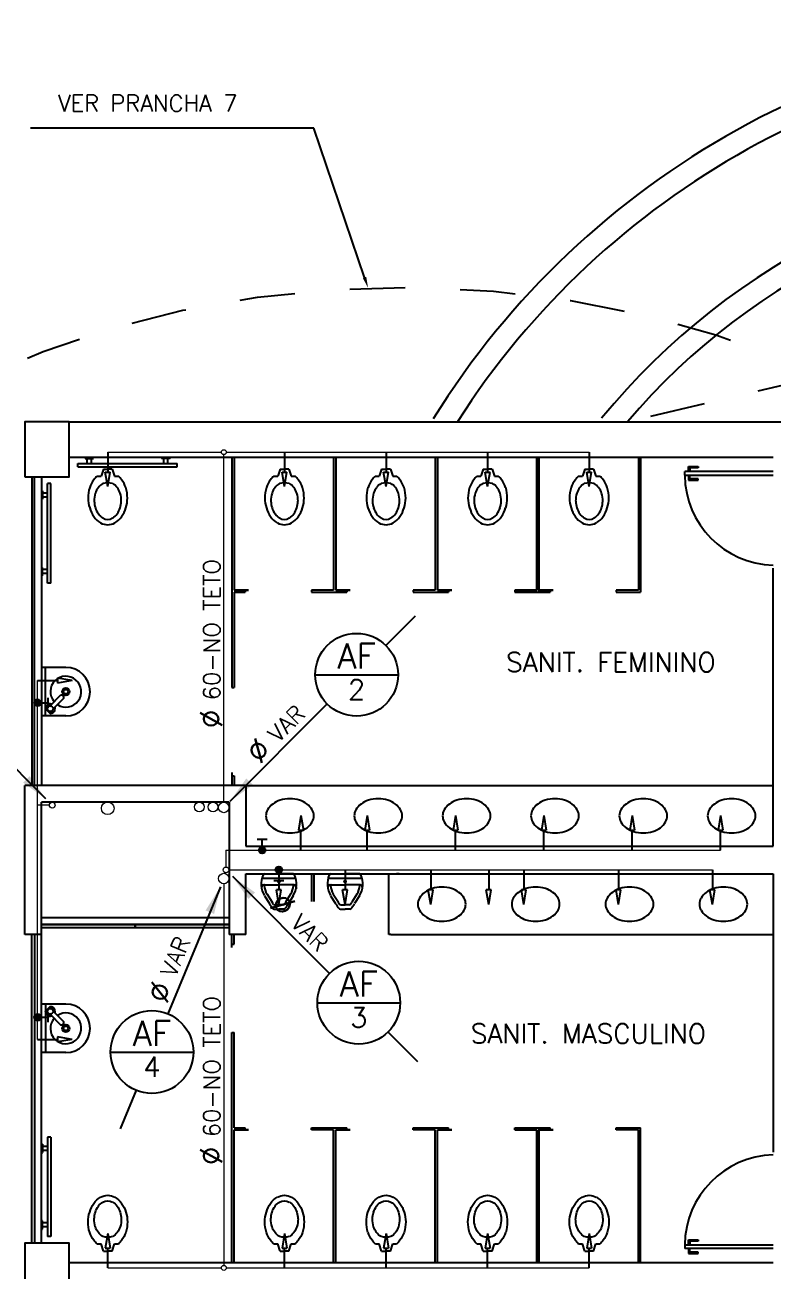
# Model space of a CAD drawing. Header units: millimetres. Extents: x -2485 to 3289, y -257 to 1952.
# Drawn here: x -0.353 to 1.002, y 36.777 to 39.034 of the extents above; entities that cross this region are included whole.
import ezdxf
from ezdxf.enums import TextEntityAlignment as Align

# ---------------------------------------------------------------- set-up
doc = ezdxf.new("R2010")
doc.units = ezdxf.units.MM
doc.header["$LTSCALE"] = 0.3
for name, pattern in [('CONTINUO', [0]), ('HIDDEN2', [0.1875, 0.125, -0.0625]), ('T-5CM', [0.1, 0.05, -0.05])]:
    doc.linetypes.add(name, pattern=pattern)
for name, color, linetype in [('AF', 4, 'Continuous'), ('PAREDE', 7, 'CONTINUO'), ('PILAR', 2, 'Continuous'), ('PROJEÇÃO', 11, 'HIDDEN2'), ('SAN', 11, 'Continuous'), ('TEX', 11, 'Continuous'), ('TEXTO', 3, 'Continuous')]:
    doc.layers.add(name, color=color, linetype=linetype)
doc.layers.add('PROJETO ÁGUA', color=140, linetype='Continuous', lineweight=15)
doc.layers.add('prumada', color=9, linetype='Continuous', lineweight=15)
doc.styles.add('ROMANS', font='romans.shx', dxfattribs={"height": 0.03})

# ---------------------------------------------------------------- blocks, each defined once
blk = doc.blocks.new('vs')
at = {"layer": 'SAN'}
for p, q in [((0.103, 0.04), (0.167, 0.061)), ((0.103, 0.04), (0.103, 0)), ((0.103, -0.04), (0.103, 0)), ((0.167, 0.061), (0.167, 0.096)), ((0.103, -0.04), (0.167, -0.061)), ((0.167, -0.096), (0.167, -0.061))]:
    blk.add_line(p, q, dxfattribs=at)
for centre, radius, start, end in [((0.314, -0.036), 0.198, 124.9644, 138.1402), ((0.338, -0.042), 0.216, 108.2402, 129.1699), ((0.367, -0.158), 0.336, 90.0033, 106.7766), ((0.395, -0.128), 0.251, 90, 106.6532), ((0.367, -0.102), 0.28, 71.601, 89.9864), ((0.395, -0.051), 0.173, 69.9171, 89.9758), ((0.381, -0.094), 0.268, 55.0356, 73.8462), ((0.421, -0.036), 0.198, 30.64, 55.0356), ((0.38, 0), 0.152, 163.0933, 196.9067), ((0.351, -0.025), 0.136, 125.8349, 149.1749), ((0.373, -0.045), 0.165, 107.7554, 128.0493), ((0.401, -0.065), 0.185, 54.1651, 73.3468), ((0.43, -0.025), 0.136, 30.8251, 54.1651), ((0.477, 0), 0.0821, 327.4372, 32.5628), ((0.482, 0), 0.126, 0, 30.64), ((0.482, 0), 0.126, 329.36, 0), ((0.314, 0.036), 0.198, 221.8598, 235.0356), ((0.351, 0.025), 0.136, 210.8251, 234.1651), ((0.373, 0.045), 0.165, 231.9507, 252.2446), ((0.395, 0.128), 0.251, 253.3468, 270), ((0.395, 0.051), 0.173, 270.0242, 290.0829), ((0.401, 0.065), 0.185, 286.6532, 305.8349), ((0.43, 0.025), 0.136, 305.8349, 329.1749), ((0.421, 0.036), 0.198, 304.9644, 329.36), ((0.338, 0.042), 0.216, 230.8301, 251.7598), ((0.367, 0.158), 0.336, 253.2234, 269.9967), ((0.367, 0.102), 0.28, 270.0136, 288.399), ((0.381, 0.094), 0.268, 286.1538, 304.9644)]:
    blk.add_arc(centre, radius, start, end, dxfattribs=at)
blk = doc.blocks.new('lv-eo')
at = {"layer": 'SAN'}
for centre, radius, start, end in [((0.349, 0.022), 0.225, 143.5673, 162.999), ((0.304, 0.055), 0.169, 119.2992, 143.5673), ((0.275, 0.106), 0.111, 90, 119.2992), ((0.275, 0.106), 0.111, 60.7008, 90), ((0.246, 0.055), 0.169, 36.4327, 60.7008), ((0.201, 0.022), 0.225, 17.001, 36.4327), ((0.42, 0), 0.3, 162.999, 180), ((0.13, 0), 0.3, 360, 17.001), ((0.42, 0), 0.3, 180, 197.001), ((0.349, -0.022), 0.225, 197.001, 216.4327), ((0.201, -0.022), 0.225, 323.5673, 342.999), ((0.13, 0), 0.3, 342.999, 0), ((0.304, -0.055), 0.169, 216.4327, 240.7008), ((0.275, -0.106), 0.111, 240.7008, 270), ((0.275, -0.106), 0.111, 270, 299.2992), ((0.246, -0.055), 0.169, 299.2992, 323.5673)]:
    blk.add_arc(centre, radius, start, end, dxfattribs=at)
blk = doc.blocks.new('mic-p')
at = {"layer": 'SAN'}
for p, q in [((0, 0.129), (0, 0)), ((0.1, 0.136), (0.1, 0)), ((0.12, 0.156), (0.135, 0.156)), ((0.198, 0.131), (0.27, 0.086)), ((0, -0.129), (0, 0)), ((0.1, -0.136), (0.1, 0)), ((0.183, 0.107), (0.256, 0.061)), ((0.28, 0.037), (0.28, 0)), ((0.28, -0.037), (0.28, 0)), ((0.32, 0.043), (0.32, 0)), ((0.32, -0.043), (0.32, 0)), ((0.183, -0.107), (0.256, -0.061)), ((0.198, -0.131), (0.27, -0.086)), ((0.12, -0.156), (0.135, -0.156))]:
    blk.add_line(p, q, dxfattribs=at)
blk.add_circle((0.07, 0), 0.0075, dxfattribs=at)
for centre, radius, start, end in [((0.015, 0.129), 0.015, 114.5959, 180), ((0.092, -0.039), 0.2, 58.14, 114.5959), ((0.12, 0.136), 0.02, 90, 180), ((0.105, 0.127), 0.005, 85.5264, 180), ((0.092, -0.039), 0.172, 58.14, 85.5264), ((0.007, -0.339), 0.472, 55.5311, 58.14), ((0.007, -0.339), 0.5, 52.0212, 58.14), ((0.265, 0.037), 0.015, 0, 55.5311), ((0.305, 0.043), 0.015, 0, 52.0212), ((0.092, 0.039), 0.172, 274.4736, 301.86), ((0.007, 0.339), 0.472, 301.86, 304.4689), ((0.007, 0.339), 0.5, 301.86, 307.9788), ((0.265, -0.037), 0.015, 304.4689, 0), ((0.305, -0.043), 0.015, 307.9788, 0), ((0.015, -0.129), 0.015, 180, 245.4041), ((0.092, 0.039), 0.2, 245.4041, 301.86), ((0.105, -0.127), 0.005, 180, 274.4736), ((0.12, -0.136), 0.02, 180, 270)]:
    blk.add_arc(centre, radius, start, end, dxfattribs=at)
blk = doc.blocks.new('RG')
blk.add_hatch(color=3).paths.add_polyline_path([(-0.03, 0, 1), (0.03, 0, 1)])
at = {"layer": 'AF'}
for p, q in [((0.03, 0), (0.095, 0)), ((0.095, -0.045), (0.095, 0.045))]:
    blk.add_line(p, q, dxfattribs=at)
blk.add_circle((0, 0), 0.03, dxfattribs=at)
blk = doc.blocks.new('S')
at = {"layer": 'AF'}
blk.add_line((0, 0), (0.18, 0), dxfattribs=at)
at = {"layer": 'AF', "color": 4}
for p, q in [((0.18, 0.022), (0.18, -0.022)), ((0.312, 0), (0.18, 0.022)), ((0.312, 0), (0.18, -0.022))]:
    blk.add_line(p, q, dxfattribs=at)
blk = doc.blocks.new('D')
at = {"layer": 'TEX', "color": 9, "style": 'ROMANS'}
blk.add_text('%%c', height=0.04, dxfattribs=at).set_placement((0.0018, -0.0037))
at = {"layer": 'TEX', "color": 9, "linetype": 'Continuous', "style": 'ROMANS'}
blk.add_attdef('N', (0.0529, 0), '', height=0.03, dxfattribs=at)
blk = doc.blocks.new('n45')
at = {"layer": 'TEX'}
blk.add_line((0.2936, 0.2936), (0.347, 0.347), dxfattribs=at)
at = {"layer": 'TEX', "color": 5, "linetype": 'Continuous'}
blk.add_line((0.1655, 0.2405), (0.3155, 0.2405), dxfattribs=at)
at = {"layer": 'TEX', "color": 11}
blk.add_line((0.0115, 0.0115), (0.1875, 0.1875), dxfattribs=at)
at = {"layer": 'TEX', "color": 5, "linetype": 'Continuous'}
blk.add_circle((0.2405, 0.2405), 0.075, dxfattribs=at)
at = {"layer": 'TEX', "color": 11}
blk.add_solid([(0.0527, 0.0409), (0.0409, 0.0527), (0.0115, 0.0115)], dxfattribs=at)
at = {"layer": 'TEX', "color": 5, "style": 'ROMANS'}
blk.add_text('%%c', height=0.04, rotation=45, dxfattribs=at).set_placement((0.0649, 0.0766))
at = {"layer": 'TEX', "color": 9, "linetype": 'Continuous', "style": 'ROMANS'}
for tag, height, p in [('L', 0.045, (0.2405, 0.2518)), ('N', 0.036, (0.2405, 0.1956))]:
    blk.add_attdef(tag, text='', height=height, dxfattribs=at).set_placement(p, align=Align.CENTER)
at = {"layer": 'TEX', "color": 5, "linetype": 'Continuous', "style": 'ROMANS'}
blk.add_attdef('N', (0.0984, 0.1153), '', height=0.03, rotation=45, dxfattribs=at)
blk = doc.blocks.new('n135')
at = {"layer": 'TEX'}
blk.add_line((-0.2936, 0.2936), (-0.347, 0.347), dxfattribs=at)
at = {"layer": 'TEX', "color": 5, "linetype": 'Continuous'}
blk.add_line((-0.3155, 0.2405), (-0.1655, 0.2405), dxfattribs=at)
at = {"layer": 'TEX', "color": 11}
blk.add_line((-0.0113, 0.0113), (-0.1875, 0.1875), dxfattribs=at)
blk.add_line((-0.0113, 0.0113), (-0.1875, 0.1875), dxfattribs=at)
at = {"layer": 'TEX', "color": 5, "linetype": 'Continuous'}
blk.add_circle((-0.2405, 0.2405), 0.075, dxfattribs=at)
blk.add_circle((-0.2405, 0.2405), 0.075, dxfattribs=at)
at = {"layer": 'TEX', "color": 11}
blk.add_solid([(-0.0526, 0.0408), (-0.0408, 0.0526), (-0.0113, 0.0113)], dxfattribs=at)
blk.add_solid([(-0.0526, 0.0408), (-0.0408, 0.0526), (-0.0113, 0.0113)], dxfattribs=at)
at = {"layer": 'TEX', "color": 5, "style": 'ROMANS'}
blk.add_text('%%c', height=0.04, rotation=315, dxfattribs=at).set_placement((-0.1722, 0.1839))
at = {"layer": 'TEX', "color": 9, "linetype": 'Continuous', "style": 'ROMANS'}
for tag, height, p in [('L', 0.045, (-0.2405, 0.2518)), ('N', 0.036, (-0.2405, 0.1956))]:
    blk.add_attdef(tag, text='', height=height, dxfattribs=at).set_placement(p, align=Align.CENTER)
at = {"layer": 'TEX', "color": 5, "linetype": 'Continuous', "style": 'ROMANS'}
blk.add_attdef('N', (-0.1334, 0.1503), '', height=0.03, rotation=315, dxfattribs=at)
blk = doc.blocks.new('N315')
at = {"layer": 'TEX', "color": 11}
blk.add_line((0.0115, -0.0115), (0.1875, -0.1875), dxfattribs=at)
at = {"layer": 'TEX', "color": 5, "linetype": 'Continuous'}
blk.add_line((0.1655, -0.2405), (0.3155, -0.2405), dxfattribs=at)
at = {"layer": 'TEX'}
blk.add_line((0.2936, -0.2936), (0.347, -0.347), dxfattribs=at)
at = {"layer": 'TEX', "color": 5, "linetype": 'Continuous'}
blk.add_circle((0.2405, -0.2405), 0.075, dxfattribs=at)
at = {"layer": 'TEX', "color": 11}
blk.add_solid([(0.0409, -0.0527), (0.0527, -0.0409), (0.0115, -0.0115)], dxfattribs=at)
at = {"layer": 'TEX', "color": 5, "style": 'ROMANS'}
blk.add_text('%%c', height=0.04, rotation=315, dxfattribs=at).set_placement((0.0766, -0.0649))
at = {"layer": 'TEX', "color": 5, "linetype": 'Continuous', "style": 'ROMANS'}
blk.add_attdef('N', (0.1153, -0.0984), '', height=0.03, rotation=315, dxfattribs=at)
at = {"layer": 'TEX', "color": 9, "linetype": 'Continuous', "style": 'ROMANS'}
for tag, height, p in [('L', 0.045, (0.2405, -0.2293)), ('N', 0.036, (0.2405, -0.2855))]:
    blk.add_attdef(tag, text='', height=height, dxfattribs=at).set_placement(p, align=Align.CENTER)
blk = doc.blocks.new('N247')
at = {"layer": 'TEX', "color": 11}
blk.add_line((-0.0061, -0.0148), (-0.1015, -0.245), dxfattribs=at)
blk.add_line((-0.0061, -0.0148), (-0.1015, -0.245), dxfattribs=at)
at = {"layer": 'TEX', "color": 5, "linetype": 'Continuous'}
blk.add_line((-0.2052, -0.3143), (-0.0552, -0.3143), dxfattribs=at)
at = {"layer": 'TEX'}
blk.add_line((-0.1589, -0.3836), (-0.1878, -0.4534), dxfattribs=at)
at = {"layer": 'TEX', "color": 5, "linetype": 'Continuous'}
blk.add_circle((-0.1302, -0.3143), 0.075, dxfattribs=at)
blk.add_circle((-0.1302, -0.3143), 0.075, dxfattribs=at)
at = {"layer": 'TEX', "color": 11}
blk.add_solid([(-0.0176, -0.0642), (-0.033, -0.0578), (-0.0061, -0.0148)], dxfattribs=at)
blk.add_solid([(-0.0176, -0.0642), (-0.033, -0.0578), (-0.0061, -0.0148)], dxfattribs=at)
at = {"layer": 'TEX', "color": 5, "style": 'ROMANS'}
blk.add_text('%%c', height=0.04, rotation=67.5, dxfattribs=at).set_placement((-0.104, -0.2294))
at = {"layer": 'TEX', "color": 5, "linetype": 'Continuous', "style": 'ROMANS'}
blk.add_attdef('N', (-0.0878, -0.1808), '', height=0.03, rotation=67.5, dxfattribs=at)
at = {"layer": 'TEX', "color": 9, "linetype": 'Continuous', "style": 'ROMANS'}
for tag, height, p in [('L', 0.045, (-0.1302, -0.303)), ('N', 0.036, (-0.1302, -0.3592))]:
    blk.add_attdef(tag, text='', height=height, dxfattribs=at).set_placement(p, align=Align.CENTER)

msp = doc.modelspace()

# ---------------------------------------------------------------- linework, layer by layer
at = {"layer": 'PAREDE'}
for p, q in [((-0.272813, 38.315301), (1.032187, 38.315301)), ((0.762187, 38.250301), (-0.272813, 38.250301)), ((-0.24375, 38.248656), (-0.228568, 38.248656)), ((-0.24375, 38.248656), (-0.228568, 38.248656)), ((-0.239859, 38.239667), (-0.239859, 38.248656)), ((-0.239859, 38.239667), (-0.239859, 38.248656)), ((-0.232459, 38.239667), (-0.232459, 38.248656)), ((-0.232459, 38.239667), (-0.232459, 38.248656)), ((-0.10515, 38.250255), (-0.089968, 38.250255)), ((-0.10515, 38.250255), (-0.089968, 38.250255)), ((-0.089968, 38.248656), (-0.10515, 38.248656)), ((-0.089968, 38.248656), (-0.10515, 38.248656)), ((-0.101259, 38.239667), (-0.101259, 38.248656)), ((-0.101259, 38.239667), (-0.101259, 38.248656)), ((-0.093859, 38.239667), (-0.093859, 38.248656)), ((-0.093859, 38.239667), (-0.093859, 38.248656)), ((1.002187, 38.250301), (-0.049813, 38.250301)), ((1.002187, 38.250301), (0.932187, 38.250301)), ((-0.256859, 38.239667), (-0.076859, 38.239667)), ((-0.256859, 38.233375), (-0.256859, 38.239667)), ((-0.256859, 38.239667), (-0.076859, 38.239667)), ((-0.256859, 38.233375), (-0.256859, 38.239667)), ((-0.256859, 38.233375), (-0.076859, 38.233375)), ((-0.256859, 38.233375), (-0.076859, 38.233375)), ((-0.076859, 38.233375), (-0.076859, 38.239667)), ((-0.076859, 38.233375), (-0.076859, 38.239667)), ((1.002187, 38.225301), (0.842187, 38.225301)), ((0.842187, 38.218301), (0.842187, 38.225301)), ((0.848769, 38.225301), (0.848769, 38.234051)), ((0.848769, 38.234051), (0.866269, 38.234051)), ((0.866269, 38.231864), (0.851569, 38.231864)), ((0.851569, 38.231864), (0.851569, 38.225301)), ((0.866269, 38.234051), (0.866269, 38.231864)), ((-0.340306, 38.215301), (-0.340306, 37.656301)), ((-0.33532, 37.656301), (-0.33532, 38.215301)), ((-0.322813, 38.215301), (-0.322813, 37.656301)), ((-0.312225, 38.023174), (-0.312225, 38.203174)), ((-0.305933, 38.203174), (-0.312225, 38.203174)), ((-0.312225, 38.023174), (-0.312225, 38.203174)), ((-0.305933, 38.203174), (-0.312225, 38.203174)), ((-0.305933, 38.023174), (-0.305933, 38.203174)), ((-0.305933, 38.023174), (-0.305933, 38.203174)), ((0.842187, 38.218301), (1.002187, 38.218301)), ((0.848769, 38.218301), (0.848769, 38.209551)), ((0.848769, 38.209551), (0.866269, 38.209551)), ((0.851569, 38.211739), (0.851569, 38.218301)), ((0.866269, 38.211739), (0.851569, 38.211739)), ((0.866269, 38.209551), (0.866269, 38.211739)), ((-0.321215, 38.190065), (-0.321215, 38.174883)), ((-0.321215, 38.190065), (-0.321215, 38.174883)), ((-0.312225, 38.186174), (-0.321215, 38.186174)), ((-0.312225, 38.186174), (-0.321215, 38.186174)), ((-0.312225, 38.178774), (-0.321215, 38.178774)), ((-0.312225, 38.178774), (-0.321215, 38.178774)), ((-0.321215, 38.036283), (-0.321215, 38.051465)), ((-0.321215, 38.036283), (-0.321215, 38.051465)), ((-0.312225, 38.047574), (-0.321215, 38.047574)), ((-0.312225, 38.047574), (-0.321215, 38.047574)), ((1.002187, 37.546301), (1.002187, 38.050301)), ((-0.312225, 38.040174), (-0.321215, 38.040174)), ((-0.312225, 38.040174), (-0.321215, 38.040174)), ((-0.305933, 38.023174), (-0.312225, 38.023174)), ((-0.305933, 38.023174), (-0.312225, 38.023174)), ((-0.352813, 37.386301), (-0.352813, 37.656301)), ((0.047056, 37.656301), (-0.352813, 37.656301)), ((0.047056, 37.656301), (0.047056, 37.546301)), ((-0.322813, 37.386301), (-0.322813, 37.626301)), ((0.017056, 37.626301), (-0.322813, 37.626301)), ((0.017056, 37.626301), (0.017056, 37.386301)), ((0.047056, 37.546301), (1.002187, 37.546301)), ((0.047056, 37.496301), (1.002187, 37.496301)), ((0.047056, 37.451301), (0.047056, 37.496301)), ((0.047056, 37.386301), (0.047056, 37.496301)), ((0.324966, 37.496301), (0.319966, 37.496301)), ((1.002187, 37.496301), (1.002187, 36.992301)), ((0.017056, 37.416301), (-0.322813, 37.416301)), ((0.017056, 37.404301), (-0.322813, 37.404301)), ((-0.322813, 37.404301), (-0.152878, 37.404301)), ((-0.322813, 37.398301), (-0.322813, 37.404301)), ((0.017056, 37.398301), (-0.322813, 37.398301)), ((-0.152878, 37.398301), (-0.322813, 37.398301)), ((-0.152878, 37.404301), (-0.152878, 37.398301)), ((-0.152878, 37.404301), (0.017056, 37.404301)), ((-0.152878, 37.398301), (-0.152878, 37.404301)), ((0.017056, 37.398301), (-0.152878, 37.398301)), ((0.017056, 37.404301), (0.017056, 37.398301)), ((-0.322813, 37.386301), (-0.352813, 37.386301)), ((-0.340306, 36.827301), (-0.340306, 37.386301)), ((-0.33532, 37.386301), (-0.33532, 36.827301)), ((-0.322813, 36.827301), (-0.322813, 37.386301)), ((0.047056, 37.386301), (0.017056, 37.386301)), ((-0.322813, 37.184301), (-0.322813, 37.355926)), ((-0.321215, 37.00632), (-0.321215, 36.991138)), ((-0.321215, 37.00632), (-0.321215, 36.991138)), ((-0.321215, 37.00632), (-0.321215, 36.991138)), ((-0.321215, 37.00632), (-0.321215, 36.991138)), ((-0.321215, 37.00632), (-0.321215, 36.991138)), ((-0.305933, 37.019429), (-0.312225, 37.019429)), ((-0.312225, 37.019429), (-0.312225, 36.839429)), ((-0.305933, 37.019429), (-0.312225, 37.019429)), ((-0.305933, 37.019429), (-0.305933, 36.839429)), ((-0.312225, 37.002429), (-0.321215, 37.002429)), ((-0.312225, 37.002429), (-0.321215, 37.002429)), ((-0.312225, 36.995029), (-0.321215, 36.995029)), ((-0.312225, 36.995029), (-0.321215, 36.995029)), ((-0.321215, 36.852538), (-0.321215, 36.86772)), ((-0.321215, 36.852538), (-0.321215, 36.86772)), ((-0.321215, 36.852538), (-0.321215, 36.86772)), ((-0.312225, 36.863829), (-0.321215, 36.863829)), ((-0.312225, 36.863829), (-0.321215, 36.863829)), ((-0.312225, 36.856429), (-0.321215, 36.856429)), ((-0.312225, 36.856429), (-0.321215, 36.856429)), ((-0.305933, 36.839429), (-0.312225, 36.839429)), ((-0.305933, 36.839429), (-0.312225, 36.839429)), ((0.842187, 36.824301), (1.002187, 36.824301)), ((0.842187, 36.824301), (0.842187, 36.817301)), ((0.848769, 36.824301), (0.848769, 36.833051)), ((0.848769, 36.833051), (0.866269, 36.833051)), ((0.866269, 36.830864), (0.851569, 36.830864)), ((0.851569, 36.830864), (0.851569, 36.824301)), ((0.866269, 36.833051), (0.866269, 36.830864)), ((1.002187, 36.817301), (0.842187, 36.817301)), ((0.848769, 36.817301), (0.848769, 36.808551)), ((0.848769, 36.808551), (0.866269, 36.808551)), ((0.851569, 36.810739), (0.851569, 36.817301)), ((0.866269, 36.810739), (0.851569, 36.810739)), ((0.866269, 36.808551), (0.866269, 36.810739)), ((-0.272813, 36.792301), (1.002187, 36.792301)), ((-0.024813, 36.792301), (1.002187, 36.792301)), ((-0.024813, 36.792301), (1.002187, 36.792301))]:
    msp.add_line(p, q, dxfattribs=at)
for centre, radius, start, end in [((1.671187, 37.521301), 1.513, 90, 148.110902), ((1.671187, 37.521301), 1.473, 90.701599, 147.381962), ((1.671187, 37.521301), 1.265, 90.684826, 140.752664), ((1.671187, 37.521301), 1.225, 90.684826, 139.596737), ((-0.238085, 38.249456), 0.005721, 171.971471, 188.028529), ((-0.238085, 38.249456), 0.005721, 171.971471, 188.028529), ((-0.099485, 38.249456), 0.005721, 171.971471, 188.028529), ((-0.099485, 38.249456), 0.005721, 171.971471, 188.028529), ((-0.095633, 38.249456), 0.005721, 351.971471, 8.028529), ((-0.095633, 38.249456), 0.005721, 351.971471, 8.028529), ((1.007283, 38.220331), 0.165108, 180.704342, 268.231371), ((-0.322014, 38.1844), 0.005721, 81.971471, 98.028529), ((-0.322014, 38.1844), 0.005721, 81.971471, 98.028529), ((-0.322014, 38.180548), 0.005721, 261.971471, 278.028529), ((-0.322014, 38.0458), 0.005721, 81.971471, 98.028529), ((-0.322014, 38.0458), 0.005721, 81.971471, 98.028529), ((-0.322014, 38.041948), 0.005721, 261.971471, 278.028529), ((-0.322014, 38.041948), 0.005721, 261.971471, 278.028529), ((-0.322014, 37.000655), 0.005721, 81.971471, 98.028529), ((-0.322014, 37.000655), 0.005721, 81.971471, 98.028529), ((-0.322014, 37.000655), 0.005721, 81.971471, 98.028529), ((-0.322014, 37.000655), 0.005721, 81.971471, 98.028529), ((-0.322014, 37.000655), 0.005721, 81.971471, 98.028529), ((-0.322014, 37.000655), 0.005721, 81.971471, 98.028529), ((-0.322014, 36.996803), 0.005721, 261.971471, 278.028529), ((-0.322014, 36.996803), 0.005721, 261.971471, 278.028529), ((-0.322014, 36.996803), 0.005721, 261.971471, 278.028529), ((-0.322014, 36.996803), 0.005721, 261.971471, 278.028529), ((-0.322014, 36.996803), 0.005721, 261.971471, 278.028529), ((1.007283, 36.822272), 0.165108, 91.768629, 179.295658), ((-0.322014, 36.862055), 0.005721, 81.971471, 98.028529), ((-0.322014, 36.862055), 0.005721, 81.971471, 98.028529), ((-0.322014, 36.862055), 0.005721, 81.971471, 98.028529), ((-0.322014, 36.858203), 0.005721, 261.971471, 278.028529), ((-0.322014, 36.858203), 0.005721, 261.971471, 278.028529), ((-0.322014, 36.858203), 0.005721, 261.971471, 278.028529), ((-0.322014, 36.858203), 0.005721, 261.971471, 278.028529), ((-0.322014, 36.858203), 0.005721, 261.971471, 278.028529), ((-0.322014, 36.858203), 0.005721, 261.971471, 278.028529)]:
    msp.add_arc(centre, radius, start, end, dxfattribs=at)
at = {"layer": 'PILAR'}
for points in [[(-0.352813, 38.215301), (-0.272813, 38.215301), (-0.272813, 38.315301), (-0.352813, 38.315301)], [(-0.352813, 38.215301), (-0.272813, 38.215301), (-0.272813, 38.315301), (-0.352813, 38.315301)], [(-0.352813, 36.727301), (-0.272813, 36.727301), (-0.272813, 36.827301), (-0.352813, 36.827301)]]:
    msp.add_lwpolyline(points, close=True, dxfattribs=at)
at = {"layer": 'PROJETO ÁGUA', "linetype": 'CONTINUO'}
for p, q in [((-0.202813, 38.260301), (0.00296, 38.260301)), ((0.007378, 37.626007), (0.007378, 38.255843)), ((0.011878, 38.260301), (0.669187, 38.260301)), ((-0.329813, 37.196301), (-0.329813, 37.846301)), ((-0.308565, 37.620647), (-0.329813, 37.620647)), ((0.01135, 37.539301), (0.907056, 37.539301)), ((0.01135, 37.539301), (0.01135, 37.508501)), ((0.01655, 37.503301), (0.892187, 37.503301)), ((0.007419, 37.478258), (0.007419, 36.78676)), ((-0.202813, 36.782301), (0.00296, 36.782301)), ((0.011878, 36.782301), (0.669187, 36.782301))]:
    msp.add_line(p, q, dxfattribs=at)
for centre in [(0.007419, 38.260301), (0.007419, 36.782301)]:
    msp.add_circle(centre, 0.004459, dxfattribs=at)
at = {"layer": 'PROJEÇÃO'}
for p, q in [((1.656187, 38.530801), (0.738348, 38.315301)), ((1.656187, 38.530801), (0.738348, 38.315301)), ((0.076289, 37.488511), (0.137823, 37.488511)), ((0.196289, 37.488511), (0.257823, 37.488511))]:
    msp.add_line(p, q, dxfattribs=at)
msp.add_ellipse((0.341409, 37.540165), major_axis=(-1.406369, 0.014718), ratio=0.72433061, dxfattribs=at)
at = {"layer": 'prumada', "linetype": 'CONTINUO'}
for centre, radius in [((-0.303365, 37.620647), 0.0052), ((-0.202813, 37.614981), 0.01132), ((-0.03709, 37.61747), 0.00883), ((-0.01209, 37.617471), 0.00883), ((0.007378, 37.616507), 0.0095), ((0.01135, 37.503301), 0.0052), ((0.007419, 37.487758), 0.0095)]:
    msp.add_circle(centre, radius, dxfattribs=at)
at = {"layer": 'SAN', "linetype": 'CONTINUO'}
for p, q in [((0.022187, 38.250301), (0.022187, 38.010301)), ((0.022187, 38.250301), (0.022187, 37.833666)), ((0.022187, 38.250301), (0.022187, 38.010301)), ((0.026187, 38.250301), (0.026187, 38.010301)), ((0.026187, 38.250301), (0.026187, 38.010301)), ((0.206187, 38.250301), (0.206187, 38.010301)), ((0.206187, 38.250301), (0.206187, 38.010301)), ((0.210187, 38.250301), (0.210187, 38.010301)), ((0.210187, 38.250301), (0.210187, 38.010301)), ((0.390187, 38.250301), (0.390187, 38.010301)), ((0.390187, 38.250301), (0.390187, 38.010301)), ((0.394187, 38.250301), (0.394187, 38.010301)), ((0.394187, 38.250301), (0.394187, 38.010301)), ((0.574187, 38.010301), (0.574187, 38.250301)), ((0.574187, 38.250301), (0.574187, 38.010301)), ((0.574187, 38.010301), (0.574187, 38.250301)), ((0.574187, 38.250301), (0.574187, 38.010301)), ((0.574187, 38.250301), (0.574187, 38.010301)), ((0.574187, 38.250301), (0.574187, 38.010301)), ((0.578187, 38.006301), (0.578187, 38.250301)), ((0.578187, 38.006301), (0.578187, 38.250301)), ((0.578187, 38.250301), (0.578187, 38.010301)), ((0.578187, 38.250301), (0.578187, 38.010301)), ((0.758187, 38.250301), (0.758187, 38.010301)), ((0.758187, 38.250301), (0.758187, 38.010301)), ((0.762187, 38.250301), (0.762187, 38.010301)), ((0.762187, 38.250301), (0.762187, 38.006301)), ((0.026187, 38.026301), (0.026187, 38.010301)), ((0.026187, 38.026301), (0.026187, 38.010301)), ((0.026187, 38.010301), (0.052187, 38.010301)), ((0.046187, 38.010301), (0.026187, 38.010301)), ((0.026187, 38.010301), (0.052187, 38.010301)), ((0.046187, 38.010301), (0.026187, 38.010301)), ((0.026187, 38.006301), (0.046187, 38.006301)), ((0.026187, 38.006301), (0.046187, 38.006301)), ((0.026187, 38.006301), (0.026187, 37.833666)), ((0.046187, 38.010301), (0.046187, 38.006301)), ((0.052187, 38.010301), (0.046187, 38.010301)), ((0.046187, 38.010301), (0.046187, 38.006301)), ((0.052187, 38.010301), (0.046187, 38.010301)), ((0.166187, 38.010301), (0.166187, 38.006301)), ((0.206187, 38.010301), (0.166187, 38.010301)), ((0.166187, 38.010301), (0.166187, 38.006301)), ((0.206187, 38.010301), (0.166187, 38.010301)), ((0.166187, 38.006301), (0.210187, 38.006301)), ((0.166187, 38.006301), (0.210187, 38.006301)), ((0.207187, 38.006301), (0.230187, 38.006301)), ((0.207187, 38.006301), (0.230187, 38.006301)), ((0.210187, 38.010301), (0.236187, 38.010301)), ((0.230187, 38.010301), (0.210187, 38.010301)), ((0.210187, 38.010301), (0.236187, 38.010301)), ((0.230187, 38.010301), (0.210187, 38.010301)), ((0.230187, 38.010301), (0.230187, 38.006301)), ((0.236187, 38.010301), (0.230187, 38.010301)), ((0.230187, 38.010301), (0.230187, 38.006301)), ((0.236187, 38.010301), (0.230187, 38.010301)), ((0.350187, 38.010301), (0.350187, 38.006301)), ((0.390187, 38.010301), (0.350187, 38.010301)), ((0.350187, 38.010301), (0.350187, 38.006301)), ((0.390187, 38.010301), (0.350187, 38.010301)), ((0.350187, 38.006301), (0.394187, 38.006301)), ((0.350187, 38.006301), (0.394187, 38.006301)), ((0.391187, 38.006301), (0.414187, 38.006301)), ((0.391187, 38.006301), (0.414187, 38.006301)), ((0.394187, 38.010301), (0.420187, 38.010301)), ((0.414187, 38.010301), (0.394187, 38.010301)), ((0.394187, 38.010301), (0.420187, 38.010301)), ((0.414187, 38.010301), (0.394187, 38.010301)), ((0.414187, 38.010301), (0.414187, 38.006301)), ((0.420187, 38.010301), (0.414187, 38.010301)), ((0.414187, 38.010301), (0.414187, 38.006301)), ((0.420187, 38.010301), (0.414187, 38.010301)), ((0.534187, 38.010301), (0.574187, 38.010301)), ((0.534187, 38.010301), (0.534187, 38.006301)), ((0.574187, 38.010301), (0.534187, 38.010301)), ((0.534187, 38.010301), (0.574187, 38.010301)), ((0.534187, 38.010301), (0.534187, 38.006301)), ((0.574187, 38.010301), (0.534187, 38.010301)), ((0.534187, 38.006301), (0.578187, 38.006301)), ((0.534187, 38.006301), (0.578187, 38.006301)), ((0.578187, 38.010301), (0.604187, 38.010301)), ((0.598187, 38.010301), (0.578187, 38.010301)), ((0.578187, 38.010301), (0.604187, 38.010301)), ((0.598187, 38.010301), (0.578187, 38.010301)), ((0.578187, 38.006301), (0.598187, 38.006301)), ((0.578187, 38.006301), (0.598187, 38.006301)), ((0.598187, 38.010301), (0.598187, 38.006301)), ((0.604187, 38.010301), (0.598187, 38.010301)), ((0.598187, 38.010301), (0.598187, 38.006301)), ((0.604187, 38.010301), (0.598187, 38.010301)), ((0.718187, 38.010301), (0.718187, 38.006301)), ((0.758187, 38.010301), (0.718187, 38.010301)), ((0.718187, 38.010301), (0.718187, 38.006301)), ((0.758187, 38.010301), (0.718187, 38.010301)), ((0.718187, 38.006301), (0.762187, 38.006301)), ((0.718187, 38.006301), (0.762187, 38.006301)), ((-0.278813, 37.870301), (-0.322813, 37.870301)), ((-0.278813, 37.870301), (-0.322813, 37.870301)), ((-0.306775, 37.801364), (-0.288234, 37.819906)), ((-0.306775, 37.801364), (-0.288234, 37.819906)), ((0.022185, 37.833666), (0.026187, 37.833666)), ((-0.315568, 37.796201), (-0.31608, 37.795688)), ((-0.315568, 37.796201), (-0.31608, 37.795688)), ((-0.31608, 37.795688), (-0.306747, 37.786354)), ((-0.31608, 37.795688), (-0.306747, 37.786354)), ((-0.301061, 37.795785), (-0.282504, 37.814342)), ((-0.301061, 37.795785), (-0.282504, 37.814342)), ((-0.278813, 37.782301), (-0.322813, 37.782301)), ((-0.278813, 37.782301), (-0.322813, 37.782301)), ((-0.312001, 37.793094), (-0.309341, 37.790434)), ((-0.312001, 37.793094), (-0.309341, 37.790434)), ((-0.306234, 37.786867), (-0.306747, 37.786354)), ((-0.306234, 37.786867), (-0.306747, 37.786354)), ((0.022185, 37.679749), (0.022185, 37.673749)), ((0.022185, 37.679749), (0.022185, 37.673749)), ((0.022185, 37.673749), (0.022185, 37.656301)), ((0.022185, 37.673749), (0.026187, 37.673749)), ((0.026187, 37.673749), (0.026187, 37.656301)), ((0.047056, 37.656301), (1.002187, 37.656301)), ((0.167056, 37.446301), (0.167056, 37.496301)), ((0.171056, 37.446301), (0.171056, 37.496301)), ((0.306187, 37.386301), (0.306187, 37.496301)), ((0.022185, 37.368853), (0.022185, 37.386301)), ((0.022185, 37.362853), (0.022185, 37.368853)), ((0.022185, 37.362853), (0.022185, 37.368853)), ((0.022185, 37.368853), (0.026187, 37.368853)), ((0.026187, 37.368853), (0.026187, 37.386301)), ((0.310187, 37.386301), (0.306187, 37.386301)), ((0.310187, 37.386301), (1.002187, 37.386301)), ((-0.278813, 37.260301), (-0.322813, 37.260301)), ((-0.278813, 37.260301), (-0.322813, 37.260301)), ((-0.31608, 37.246914), (-0.306747, 37.256248)), ((-0.31608, 37.246914), (-0.306747, 37.256248)), ((-0.306234, 37.255735), (-0.306747, 37.256248)), ((-0.306234, 37.255735), (-0.306747, 37.256248)), ((-0.315568, 37.246402), (-0.31608, 37.246914)), ((-0.315568, 37.246402), (-0.31608, 37.246914)), ((-0.312001, 37.249508), (-0.309341, 37.252169)), ((-0.312001, 37.249508), (-0.309341, 37.252169)), ((-0.306775, 37.241238), (-0.288234, 37.222697)), ((-0.306775, 37.241238), (-0.288234, 37.222697)), ((-0.301061, 37.246817), (-0.282504, 37.22826)), ((-0.301061, 37.246817), (-0.282504, 37.22826)), ((0.022185, 37.208936), (0.026187, 37.208936)), ((0.022187, 36.792301), (0.022187, 37.208936)), ((0.026187, 37.036301), (0.026187, 37.208936)), ((-0.278813, 37.172301), (-0.322813, 37.172301)), ((-0.278813, 37.172301), (-0.322813, 37.172301)), ((0.022187, 36.792301), (0.022187, 37.032301)), ((0.022187, 36.792301), (0.022187, 37.032301)), ((0.026187, 37.036301), (0.046187, 37.036301)), ((0.026187, 37.036301), (0.046187, 37.036301)), ((0.026187, 37.032301), (0.052187, 37.032301)), ((0.026187, 36.792301), (0.026187, 37.032301)), ((0.026187, 37.016301), (0.026187, 37.032301)), ((0.046187, 37.032301), (0.026187, 37.032301)), ((0.026187, 37.032301), (0.052187, 37.032301)), ((0.026187, 36.792301), (0.026187, 37.032301)), ((0.026187, 37.016301), (0.026187, 37.032301)), ((0.046187, 37.032301), (0.026187, 37.032301)), ((0.046187, 37.032301), (0.046187, 37.036301)), ((0.046187, 37.032301), (0.046187, 37.036301)), ((0.052187, 37.032301), (0.046187, 37.032301)), ((0.052187, 37.032301), (0.046187, 37.032301)), ((0.166187, 37.036301), (0.210187, 37.036301)), ((0.166187, 37.032301), (0.166187, 37.036301)), ((0.166187, 37.036301), (0.210187, 37.036301)), ((0.166187, 37.032301), (0.166187, 37.036301)), ((0.206187, 37.032301), (0.166187, 37.032301)), ((0.206187, 37.032301), (0.166187, 37.032301)), ((0.206187, 36.792301), (0.206187, 37.032301)), ((0.206187, 36.792301), (0.206187, 37.032301)), ((0.207187, 37.036301), (0.230187, 37.036301)), ((0.207187, 37.036301), (0.230187, 37.036301)), ((0.210187, 37.032301), (0.236187, 37.032301)), ((0.210187, 36.792301), (0.210187, 37.032301)), ((0.230187, 37.032301), (0.210187, 37.032301)), ((0.210187, 37.032301), (0.236187, 37.032301)), ((0.210187, 36.792301), (0.210187, 37.032301)), ((0.230187, 37.032301), (0.210187, 37.032301)), ((0.230187, 37.032301), (0.230187, 37.036301)), ((0.230187, 37.032301), (0.230187, 37.036301)), ((0.236187, 37.032301), (0.230187, 37.032301)), ((0.236187, 37.032301), (0.230187, 37.032301)), ((0.350187, 37.036301), (0.394187, 37.036301)), ((0.350187, 37.032301), (0.350187, 37.036301)), ((0.350187, 37.036301), (0.394187, 37.036301)), ((0.350187, 37.032301), (0.350187, 37.036301)), ((0.390187, 37.032301), (0.350187, 37.032301)), ((0.390187, 37.032301), (0.350187, 37.032301)), ((0.390187, 36.792301), (0.390187, 37.032301)), ((0.390187, 36.792301), (0.390187, 37.032301)), ((0.391187, 37.036301), (0.414187, 37.036301)), ((0.391187, 37.036301), (0.414187, 37.036301)), ((0.394187, 37.032301), (0.420187, 37.032301)), ((0.394187, 36.792301), (0.394187, 37.032301)), ((0.414187, 37.032301), (0.394187, 37.032301)), ((0.394187, 37.032301), (0.420187, 37.032301)), ((0.394187, 36.792301), (0.394187, 37.032301)), ((0.414187, 37.032301), (0.394187, 37.032301)), ((0.414187, 37.032301), (0.414187, 37.036301)), ((0.414187, 37.032301), (0.414187, 37.036301)), ((0.420187, 37.032301), (0.414187, 37.032301)), ((0.420187, 37.032301), (0.414187, 37.032301)), ((0.534187, 37.036301), (0.578187, 37.036301)), ((0.534187, 37.032301), (0.534187, 37.036301)), ((0.534187, 37.036301), (0.578187, 37.036301)), ((0.534187, 37.032301), (0.534187, 37.036301)), ((0.534187, 37.032301), (0.574187, 37.032301)), ((0.574187, 37.032301), (0.534187, 37.032301)), ((0.534187, 37.032301), (0.574187, 37.032301)), ((0.574187, 37.032301), (0.534187, 37.032301)), ((0.574187, 37.032301), (0.574187, 36.792301)), ((0.574187, 36.792301), (0.574187, 37.032301)), ((0.574187, 37.032301), (0.574187, 36.792301)), ((0.574187, 36.792301), (0.574187, 37.032301)), ((0.574187, 36.792301), (0.574187, 37.032301)), ((0.574187, 36.792301), (0.574187, 37.032301)), ((0.578187, 37.036301), (0.578187, 36.792301)), ((0.578187, 37.036301), (0.578187, 36.792301)), ((0.578187, 37.036301), (0.598187, 37.036301)), ((0.578187, 37.036301), (0.598187, 37.036301)), ((0.578187, 37.032301), (0.604187, 37.032301)), ((0.578187, 36.792301), (0.578187, 37.032301)), ((0.598187, 37.032301), (0.578187, 37.032301)), ((0.578187, 37.032301), (0.604187, 37.032301)), ((0.578187, 36.792301), (0.578187, 37.032301)), ((0.598187, 37.032301), (0.578187, 37.032301)), ((0.598187, 37.032301), (0.598187, 37.036301)), ((0.598187, 37.032301), (0.598187, 37.036301)), ((0.604187, 37.032301), (0.598187, 37.032301)), ((0.604187, 37.032301), (0.598187, 37.032301)), ((0.718187, 37.036301), (0.762187, 37.036301)), ((0.718187, 37.032301), (0.718187, 37.036301)), ((0.718187, 37.036301), (0.762187, 37.036301)), ((0.718187, 37.032301), (0.718187, 37.036301)), ((0.758187, 37.032301), (0.718187, 37.032301)), ((0.758187, 37.032301), (0.718187, 37.032301)), ((0.758187, 36.792301), (0.758187, 37.032301)), ((0.758187, 36.792301), (0.758187, 37.032301)), ((0.762187, 36.792301), (0.762187, 37.036301)), ((0.762187, 36.792301), (0.762187, 37.032301))]:
    msp.add_line(p, q, dxfattribs=at)
at = {"layer": 'SAN', "linetype": 'T-5CM'}
for p, q in [((-0.315813, 37.782301), (-0.315813, 37.870301)), ((-0.315813, 37.260301), (-0.322813, 37.260301)), ((-0.315813, 37.260301), (-0.315813, 37.172301)), ((-0.315813, 37.172301), (-0.322813, 37.172301))]:
    msp.add_line(p, q, dxfattribs=at)
at = {"layer": 'SAN', "linetype": 'CONTINUO'}
for centre, radius in [((-0.278813, 37.826301), 0.00675), ((-0.278813, 37.826301), 0.00675), ((-0.278813, 37.826301), 0.00405), ((-0.278813, 37.826301), 0.00405), ((-0.306941, 37.795494), 0.005), ((-0.306941, 37.795494), 0.005), ((-0.306941, 37.247109), 0.005), ((-0.306941, 37.247109), 0.005), ((-0.278813, 37.216301), 0.00675), ((-0.278813, 37.216301), 0.00675), ((-0.278813, 37.216301), 0.00405), ((-0.278813, 37.216301), 0.00405)]:
    msp.add_circle(centre, radius, dxfattribs=at)
for centre, radius, start, end in [((-0.278813, 37.826301), 0.044, 270, 90), ((-0.278813, 37.826301), 0.044, 270, 90), ((-0.278813, 37.826301), 0.028, 237.050971, 220.617591), ((-0.278813, 37.826301), 0.028, 237.050971, 220.617591), ((-0.287527, 37.819199), 0.001, 97.995834, 135), ((-0.287527, 37.819199), 0.001, 97.995834, 135), ((-0.286998, 37.815431), 0.004805, 354.250162, 97.995834), ((-0.286998, 37.815431), 0.004805, 354.250162, 97.995834), ((-0.306941, 37.795494), 0.008655, 72.7795, 175.313657), ((-0.306941, 37.795494), 0.008655, 72.7795, 175.313657), ((-0.306941, 37.795494), 0.0056, 94.705622, 205.370753), ((-0.306941, 37.795494), 0.0056, 94.705622, 205.370753), ((-0.27746, 37.826301), 0.044, 219.069598, 219.07627), ((-0.27746, 37.826301), 0.044, 219.069598, 219.07627), ((-0.306941, 37.795494), 0.0056, 244.629247, 356.390962), ((-0.306941, 37.795494), 0.0056, 244.629247, 356.390962), ((-0.307483, 37.802071), 0.001, 274.705622, 315), ((-0.307483, 37.802071), 0.001, 274.705622, 315), ((-0.306941, 37.795494), 0.008655, 274.686343, 17.836837), ((-0.306941, 37.795494), 0.008655, 274.686343, 17.836837), ((-0.300354, 37.795078), 0.001, 135, 176.390962), ((-0.300354, 37.795078), 0.001, 135, 176.390962), ((-0.283212, 37.815049), 0.001, 315, 354.250162), ((-0.283212, 37.815049), 0.001, 315, 354.250162), ((-0.306941, 37.247109), 0.0056, 3.609038, 115.370753), ((-0.306941, 37.247109), 0.0056, 3.609038, 115.370753), ((-0.306941, 37.247109), 0.008655, 342.163163, 85.313657), ((-0.306941, 37.247109), 0.008655, 342.163163, 85.313657), ((-0.278813, 37.216301), 0.044, 270, 90), ((-0.278813, 37.216301), 0.044, 270, 90), ((-0.306941, 37.247109), 0.008655, 184.686343, 287.2205), ((-0.306941, 37.247109), 0.008655, 184.686343, 287.2205), ((-0.306941, 37.247109), 0.0056, 154.629247, 265.294378), ((-0.306941, 37.247109), 0.0056, 154.629247, 265.294378), ((-0.27746, 37.216301), 0.044, 140.92373, 140.930402), ((-0.27746, 37.216301), 0.044, 140.92373, 140.930402), ((-0.307483, 37.240531), 0.001, 45, 85.294378), ((-0.307483, 37.240531), 0.001, 45, 85.294378), ((-0.278813, 37.216301), 0.028, 139.382409, 122.949029), ((-0.278813, 37.216301), 0.028, 139.382409, 122.949029), ((-0.300354, 37.247524), 0.001, 183.609038, 225), ((-0.300354, 37.247524), 0.001, 183.609038, 225), ((-0.287527, 37.223404), 0.001, 225, 262.004166), ((-0.287527, 37.223404), 0.001, 225, 262.004166), ((-0.286998, 37.227172), 0.004805, 262.004166, 5.749838), ((-0.286998, 37.227172), 0.004805, 262.004166, 5.749838), ((-0.283212, 37.227553), 0.001, 5.749838, 45), ((-0.283212, 37.227553), 0.001, 5.749838, 45)]:
    msp.add_arc(centre, radius, start, end, dxfattribs=at)
at = {"layer": 'TEX', "color": 11}
for p, q in [((0.026973, 38.84739), (-0.343027, 38.84739)), ((0.170319, 38.84739), (0.026973, 38.84739)), ((0.26224, 38.576859), (0.170319, 38.84739))]:
    msp.add_line(p, q, dxfattribs=at)
msp.add_solid([(0.265396, 38.577931), (0.259084, 38.575786), (0.268674, 38.557922)], dxfattribs=at)

# ---------------------------------------------------------------- block references
at = {"layer": 'PROJETO ÁGUA', "linetype": 'CONTINUO', "yscale": 0.2000000000002728, "zscale": 0.2}
for name, p, xscale, rotation in [('S', (-0.202813, 38.260301), -0.2000000000002728, 90), ('S', (0.117187, 38.260301), -0.2000000000002728, 90), ('S', (0.301187, 38.260301), -0.2000000000002728, 90), ('S', (0.485187, 38.260301), -0.2000000000002728, 90), ('S', (0.669187, 38.260301), -0.2000000000002728, 90), ('S', (0.147056, 37.539301), 0.2000000000002728, 90), ('S', (0.267056, 37.539301), 0.2000000000002728, 90), ('S', (0.427056, 37.539301), 0.2000000000002728, 90), ('S', (0.587056, 37.539301), 0.2000000000002728, 90), ('S', (0.747056, 37.539301), 0.2000000000002728, 90), ('S', (0.907056, 37.539301), 0.2000000000002728, 90), ('RG', (0.077056, 37.539301), 0.2000000000002728, 90), ('RG', (0.107056, 37.503301), 0.2000000000002728, 270), ('S', (0.107056, 37.503301), 0.2000000000002728, 270), ('S', (0.227056, 37.503301), 0.2000000000002728, 270), ('S', (0.382187, 37.503301), 0.2000000000002728, 270), ('S', (0.487187, 37.503301), 0.2000000000002728, 270), ('S', (0.550835, 37.503301), 0.2000000000002728, 270), ('S', (0.722187, 37.503301), 0.2000000000002728, 270), ('S', (0.892187, 37.503301), 0.2000000000002728, 270), ('S', (-0.202813, 36.782301), 0.2000000000002728, 90), ('S', (0.117187, 36.782301), 0.2000000000002728, 90), ('S', (0.301187, 36.782301), 0.2000000000002728, 90), ('S', (0.485187, 36.782301), 0.2000000000002728, 90), ('S', (0.669187, 36.782301), 0.2000000000002728, 90)]:
    msp.add_blockref(name, p, dxfattribs=dict(at, xscale=xscale, rotation=rotation))
at = {"layer": 'PROJETO ÁGUA', "linetype": 'CONTINUO', "rotation": 90}
for p in [(0.000604, 37.757948), (0.000604, 36.966416)]:
    msp.add_blockref('D', p, dxfattribs=at).add_auto_attribs({'N': '60-NO TETO'})
at = {"layer": 'PROJETO ÁGUA', "linetype": 'CONTINUO', "xscale": 0.1999999999998181, "yscale": 0.2000000000002728, "zscale": 0.2}
for name, p in [('S', (-0.329813, 37.846301)), ('RG', (-0.329813, 37.806301)), ('RG', (-0.329813, 37.236301)), ('S', (-0.329813, 37.196301))]:
    msp.add_blockref(name, p, dxfattribs=at)
at = {"layer": 'prumada'}
ref = msp.add_blockref('n135', (-0.303365, 37.620647), dxfattribs=at)
ref.add_attrib('L', 'AF', dxfattribs={"layer": 'TEX', "color": 9, "linetype": 'Continuous', "height": 0.045, "style": 'ROMANS'}).set_placement((-0.543913, 37.872487), align=Align.CENTER)
ref.add_attrib('N', '1', dxfattribs={"layer": 'TEX', "color": 9, "linetype": 'Continuous', "height": 0.036, "style": 'ROMANS'}).set_placement((-0.543913, 37.816251), align=Align.CENTER)
ref.add_attrib('N', 'VAR', (-0.436784, 37.770976), dxfattribs={"layer": 'TEX', "color": 5, "linetype": 'Continuous', "height": 0.03, "rotation": 315, "style": 'ROMANS'})
ref = msp.add_blockref('n45', (0.007378, 37.616507), dxfattribs=at)
ref.add_attrib('L', 'AF', dxfattribs={"layer": 'TEX', "color": 9, "linetype": 'Continuous', "height": 0.045, "style": 'ROMANS'}).set_placement((0.247925, 37.868347), align=Align.CENTER)
ref.add_attrib('N', '2', dxfattribs={"layer": 'TEX', "color": 9, "linetype": 'Continuous', "height": 0.036, "style": 'ROMANS'}).set_placement((0.247925, 37.812111), align=Align.CENTER)
ref.add_attrib('N', 'VAR', (0.105796, 37.731836), dxfattribs={"layer": 'TEX', "color": 5, "linetype": 'Continuous', "height": 0.03, "rotation": 45, "style": 'ROMANS'})
ref = msp.add_blockref('N315', (0.01135, 37.503301), dxfattribs=at)
ref.add_attrib('L', 'AF', dxfattribs={"layer": 'TEX', "color": 9, "linetype": 'Continuous', "height": 0.045, "style": 'ROMANS'}).set_placement((0.251898, 37.274046), align=Align.CENTER)
ref.add_attrib('N', '3', dxfattribs={"layer": 'TEX', "color": 9, "linetype": 'Continuous', "height": 0.036, "style": 'ROMANS'}).set_placement((0.251898, 37.217811), align=Align.CENTER)
ref.add_attrib('N', 'VAR', (0.126679, 37.404882), dxfattribs={"layer": 'TEX', "color": 5, "linetype": 'Continuous', "height": 0.03, "rotation": 315, "style": 'ROMANS'})
ref = msp.add_blockref('N247', (0.007419, 37.487758), dxfattribs=at)
ref.add_attrib('L', 'AF', dxfattribs={"layer": 'TEX', "color": 9, "linetype": 'Continuous', "height": 0.045, "style": 'ROMANS'}).set_placement((-0.122764, 37.18476), align=Align.CENTER)
ref.add_attrib('N', '4', dxfattribs={"layer": 'TEX', "color": 9, "linetype": 'Continuous', "height": 0.036, "style": 'ROMANS'}).set_placement((-0.122764, 37.128524), align=Align.CENTER)
ref.add_attrib('N', 'VAR', (-0.08041, 37.306966), dxfattribs={"layer": 'TEX', "color": 5, "linetype": 'Continuous', "height": 0.03, "rotation": 67.5, "style": 'ROMANS'})
at = {"layer": 'SAN', "linetype": 'CONTINUO', "yscale": 0.2000000000002728, "zscale": 0.2}
for name, p, xscale, rotation in [('vs', (-0.202813, 38.250301), 0.2000000000002728, 270), ('vs', (0.117187, 38.250301), 0.2000000000002728, 270), ('vs', (0.301187, 38.250301), 0.2000000000002728, 270), ('vs', (0.485187, 38.250301), 0.2000000000002728, 270), ('vs', (0.669187, 38.250301), 0.2000000000002728, 270), ('lv-eo', (0.127056, 37.546301), 0.2000000000002728, 90), ('lv-eo', (0.287056, 37.546301), 0.2000000000002728, 90), ('lv-eo', (0.447056, 37.546301), 0.2000000000002728, 90), ('lv-eo', (0.607056, 37.546301), 0.2000000000002728, 90), ('lv-eo', (0.767056, 37.546301), 0.2000000000002728, 90), ('lv-eo', (0.927056, 37.546301), 0.2000000000002728, 90), ('mic-p', (0.107056, 37.496301), 0.2000000000002728, 270), ('mic-p', (0.227056, 37.496301), 0.2000000000002728, 270), ('lv-eo', (0.402187, 37.496301), 0.2000000000002728, 270.0000000001303), ('lv-eo', (0.572187, 37.496301), 0.2000000000002728, 270.0000000001303), ('lv-eo', (0.742187, 37.496301), 0.2000000000002728, 270.0000000001303), ('lv-eo', (0.912187, 37.496301), 0.2000000000002728, 270.0000000001303), ('vs', (-0.202813, 36.792301), -0.2000000000002728, 270), ('vs', (0.117187, 36.792301), -0.2000000000002728, 270), ('vs', (0.301187, 36.792301), -0.2000000000002728, 270), ('vs', (0.485187, 36.792301), -0.2000000000002728, 270), ('vs', (0.669187, 36.792301), -0.2000000000002728, 270)]:
    msp.add_blockref(name, p, dxfattribs=dict(at, xscale=xscale, rotation=rotation))

# ---------------------------------------------------------------- texts
at = {"layer": 'TEX', "color": 3, "insert": (0.032293, 38.87739), "char_height": 0.03, "attachment_point": 9, "style": 'ROMANS'}
msp.add_mtext('\\A1;VER PRANCHA 7', dxfattribs=at)
at = {"layer": 'TEXTO', "char_height": 0.035, "width": 1, "attachment_point": 5, "style": 'ROMANS'}
for s, insert in [('SANIT. FEMININO', (0.708517, 37.879758)), ('SANIT. MASCULINO', (0.667802, 37.206817))]:
    msp.add_mtext(s, dxfattribs=dict(at, insert=insert))

doc.saveas('drawing.dxf')
